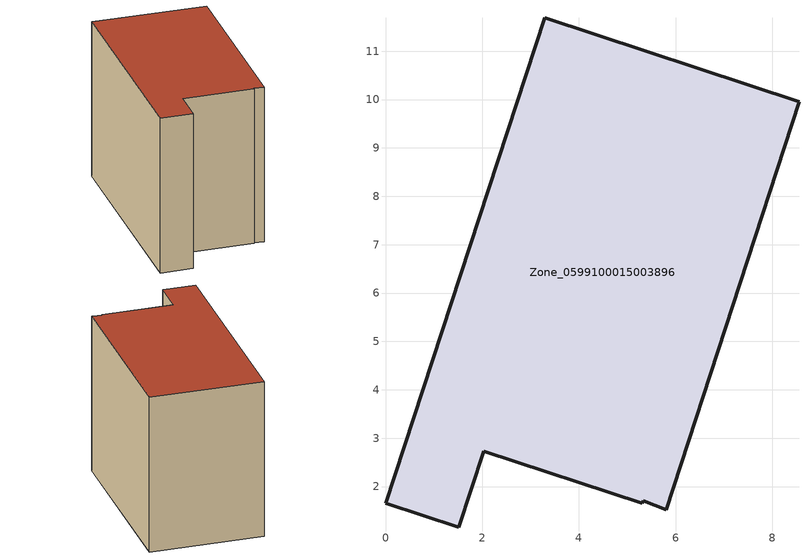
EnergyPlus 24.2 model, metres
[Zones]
Zone_0599100015003896
 floor ground (C_G): 3.29,11.7 8.55,9.95 5.8,1.52 5.33,1.71 5.31,1.65 2.03,2.73 1.51,1.15 0,1.65 z0.87
 wall outside (C_F): 8.55,9.95 3.29,11.7 0,1.65 1.51,1.15 2.03,2.73 5.31,1.65 5.33,1.71 5.8,1.52 8.55,9.95 z0.87:8.8
 roof outside (C_R): 5.31,1.65 5.33,1.71 5.8,1.52 8.55,9.95 3.29,11.7 0,1.65 1.51,1.15 2.03,2.73 z8.8
[BUILDING]
Pand.0599100015003896: North Axis=0; Terrain=City; Loads Convergence Tolerance Value=0.04; Temperature Convergence Tolerance Value=0.4; Solar Distribution=FullExterior; Maximum Number of Warmup Days=25; Minimum Number of Warmup Days=1
[Site:Location]
Rotterdam.The.Hague.AP_ZH_NLD Design_Conditions: Latitude=51.96; Longitude=4.45; Time Zone=1; Elevation=-4.5
[SITE:GROUNDTEMPERATURE:BUILDINGSURFACE]
18, 18, 18, 18, 18, 18, 18, 18, 18, 18, 18, 18
[MATERIAL] Thermal Absorptance=0.9; Solar Absorptance=0.7; Visible Absorptance=0.7
Name | Roughness | Thickness | Conductivity | Density | Specific Heat
G.TI.1965-1974 | MediumSmooth | 0.15 | 0.882353 | 540 | 1210
F.TI.1965-1974 | Rough | 0.3 | 0.697674 | 1920 | 840
R.TI.1965-1974 | MediumRough | 0.2 | 0.232558 | 1500 | 1000
[CONSTRUCTION]
C_G: G.TI.1965-1974
C_F: F.TI.1965-1974
C_R: R.TI.1965-1974
[ZONE]
Zone_0599100015003896: Type=1; Multiplier=1; Ceiling Height=Autocalculate; Volume=Autocalculate; Floor Area=autocalculate; Part of Total Floor Area=Yes
[ZONEINFILTRATION:DESIGNFLOWRATE]
Infil_Zone_0599100015003896: Zone or ZoneList or Space or SpaceList=Zone_0599100015003896; Schedule=AlwaysOn; Design Flow Rate Calculation Method=Flow/Area; Flow Rate per Floor Area=0.003; Constant Term Coefficient=1; Temperature Term Coefficient=0; Velocity Term Coefficient=0; Velocity Squared Term Coefficient=0
[HVACTEMPLATE:ZONE:IDEALLOADSAIRSYSTEM]
Zone_0599100015003896: Maximum Heating Supply Air Temperature=50; Minimum Cooling Supply Air Temperature=13; Maximum Heating Supply Air Humidity Ratio=0.0156; Minimum Cooling Supply Air Humidity Ratio=0.0077; Heating Limit=NoLimit; Cooling Limit=NoLimit; Dehumidification Control Type=ConstantSensibleHeatRatio; Cooling Sensible Heat Ratio=0.7; Dehumidification Setpoint=60; Humidification Control Type=None; Humidification Setpoint=30; Outdoor Air Method=None; Outdoor Air Flow Rate per Person=0.00944; Outdoor Air Flow Rate per Zone Floor Area=0; Outdoor Air Flow Rate per Zone=0; Demand Controlled Ventilation Type=None; Outdoor Air Economizer Type=NoEconomizer; Heat Recovery Type=None; Sensible Heat Recovery Effectiveness=0.7; Latent Heat Recovery Effectiveness=0.65
[ZONECONTROL:THERMOSTAT]
ThermostatControl_Zone_0599100015003896: Zone or ZoneList=Zone_0599100015003896; Control Type Schedule=DualSetpointControlType; Control 1=Thermostat_Zone_0599100015003896; Temperature Difference Between Cutout And Setpoint=0
[THERMOSTATSETPOINT:DUALSETPOINT]
Thermostat_Zone_0599100015003896: Heating Setpoint Temperature Schedule=HeatingSetpoint_Zone_0599100015003896; Cooling Setpoint Temperature Schedule=CoolingSetpoint_Zone_0599100015003896
[SCHEDULE:COMPACT]
HeatingSetpoint_Zone_0599100015003896: Through: 12/31, For: AllDays, Until: 24:00, 21
CoolingSetpoint_Zone_0599100015003896: Through: 12/31, For: AllDays, Until: 24:00, 24
DualSetpointControlType: Through: 12/31, For: AllDays, Until: 24:00, 4
AlwaysOn: Through: 12/31, For: AllDays, Until: 24:00, 1
